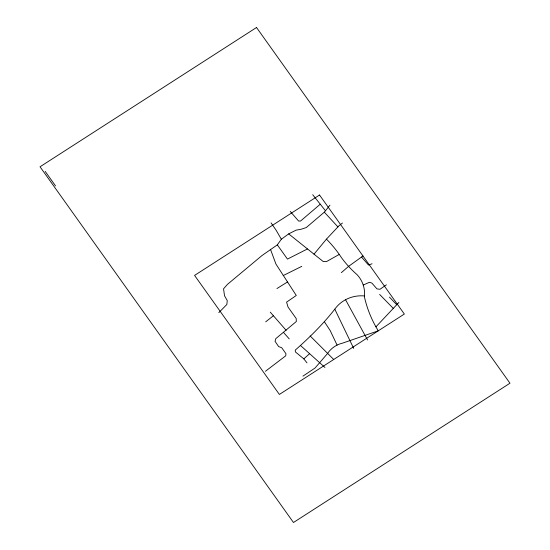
<?xml version="1.0" encoding="UTF-8"?>
<svg xmlns="http://www.w3.org/2000/svg" width="550" height="550" viewBox="0 0 550 550"><rect width="100%" height="100%" fill="white"/><g stroke="black" fill="none" stroke-linecap="round" stroke-linejoin="round"><path stroke-width="0.82" d="M218.804 312.647L226.841 304.507L227.274 300.609L224.524 295.79L223.548 288.805L227.535 284.295L261.979 255.551L277.331 244.86L281.346 239.222L288.681 233.887L296.086 230.147L300.994 229.281L306.219 227.597L324.328 212.163L329.952 205.178M306.976 362.862L303.82 358.882L295.377 351.904L295.274 350.096C309.464 337.583 323.146 324.136 334.806 309.162A32.003 30.436 1.3 0 1 364.478 295.955M313.988 254.183L326.452 239.133L338.958 225.796L342.457 223.018M375.925 326.851L398.86 302.472M303.82 358.882L309.602 353.664M341.357 272.649L348.576 266.365L362.979 255.991M265.444 371.271L285.725 355.816L285.986 353.746L281.724 347.717L278.644 346.589L275.048 341.303L275.804 338.642L296.326 321.509L296.189 318.498L288.028 307.044L286.577 302.129L296.278 295.474L275.949 264.076L270.456 249.281M320.265 204.208L300.568 221.024L298.636 221.059L290.228 211.434M265.698 321.832L273.405 315.741M386.382 284.824L379.981 289.286L376.942 288.874L371.869 283.064L369.401 282.288L363.241 285.065M302.947 376.145L315.067 368.005L327.628 353.402A24.777 23.568 1.3 0 1 342.684 343.09L378.263 330.832A120.986 115.067 1.3 0 1 364.389 296.773A29.824 28.366 1.3 0 0 357.204 274.801A107.841 102.561 1.3 0 1 341.488 257.696A122.299 116.318 1.3 0 0 326.452 239.133M276.932 288.551L287.43 282.006M339.261 254.416L326.411 261.635L323.249 261.553L288.681 233.887M307.429 248.958L287.471 259.091L277.331 244.86M283.202 275.577L301.757 266.351M372.082 263.773L368.493 265.024L361.536 257.036M300.781 345.744L324.947 367.462M310.131 335.94L333.726 359.487M379.631 294.436L393.291 308.392M389.462 297.117L396.736 304.728M324.328 212.163L337.927 226.896M283.566 332.496L289.211 338.869M270.263 312.146L286.124 330.296M312.716 194.714L325.469 210.753M45.176 171.366L55.516 185.879M271.088 222.901L276.169 230.306L281.346 239.222M324.507 321.915L330.199 330.577L337.074 345.097M345.551 299.729L367.551 339.969M334.806 309.162L353.691 348.404M256.527 27.5L40.033 166.781L293.473 522.5L509.967 383.219L256.527 27.5M319.536 195.016L194.576 275.406L279.379 394.439L404.346 314.05L319.536 195.016"/></g></svg>
